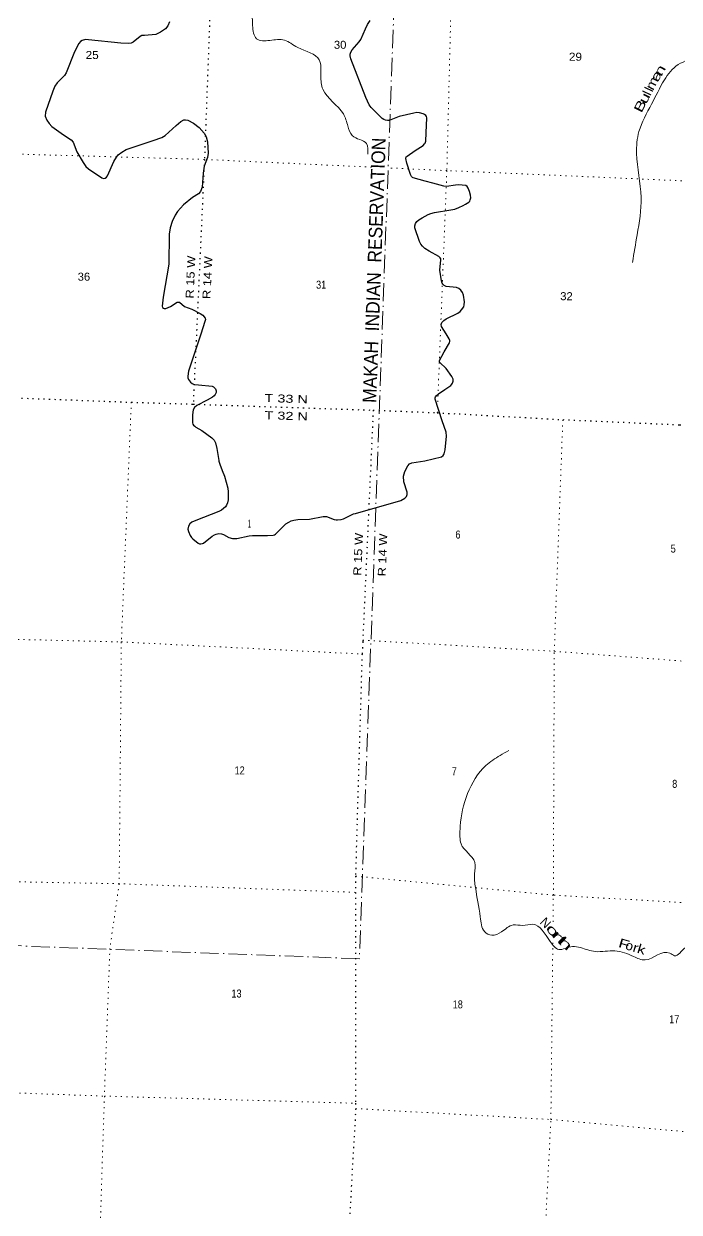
# Model space of a CAD drawing. Header units: feet. Extents: x -955330 to -733631, y 195788 to 387588.
# Drawn here: x -880118 to -865786, y 296286 to 322280 of the extents above; entities that cross this region are included whole.
import ezdxf
from ezdxf.enums import TextEntityAlignment as Align

# ---------------------------------------------------------------- set-up
doc = ezdxf.new("R2010")
doc.units = ezdxf.units.FT
doc.header["$LTSCALE"] = 80
doc.linetypes.add('DOT_DASHED', pattern=[7.7, 5, -1.2, 0.3, -1.2])
doc.linetypes.add('DOTTED', pattern=[1.5, 0.3, -1.2])
for name, color, linetype, lineweight in [('29', 7, 'Continuous', 25), ('39', 7, 'Continuous', 13), ('41', 7, 'Continuous', 13), ('44', 7, 'DOT_DASHED', 13), ('6', 7, 'DOTTED', 25), ('7', 7, 'DOTTED', 13)]:
    doc.layers.add(name, color=color, linetype=linetype, lineweight=lineweight)

msp = doc.modelspace()

# ---------------------------------------------------------------- linework, layer by layer
at = {"layer": '29'}
msp.add_line((-876299.9, 314379.53), (-875995.58, 314351.43), dxfattribs=at)
for points in [[(-871170.11, 318793.23), (-871344.18, 318834.22), (-871600.22, 318912.01), (-871617.66, 318920.45), (-871639.2, 318942.01), (-871658.59, 318980.82), (-871744.8, 319233.74), (-871762.01, 319332.22), (-871753.39, 319366.71), (-871738.08, 319384.7), (-871559.71, 319505.26), (-871381.75, 319614.64), (-871352.06, 319650.97), (-871340.81, 319670.69), (-871327.89, 319709.5), (-871317.2, 319891.63), (-871306.6, 320219.85), (-871313.89, 320254.93), (-871328.97, 320274.33), (-871352.67, 320295.89), (-871385, 320311.38), (-871464.7, 320334.7), (-871522.87, 320336.85), (-871587.49, 320326.76), (-871912.6, 320253.84), (-872130.42, 320166.54), (-872161.92, 320166.08), (-872210.13, 320175.17), (-872244.6, 320188.1), (-872279.08, 320207.5), (-872311.78, 320233.99), (-872519.3, 320446.81), (-872567.06, 320509.32), (-872638.4, 320669.14), (-872964.98, 321511.52), (-872979.27, 321576.48), (-872978.2, 321613.12), (-872969.58, 321656.24), (-872939.95, 321712.22), (-872783.35, 321885.98), (-872748.75, 321938.66), (-872646.01, 322169.3), (-872600.09, 322264.19), (-872546.23, 322350.43)], [(-876928.32, 322320.15), (-876971.41, 322233.91), (-877021.25, 322170.14), (-877126.53, 322095.94), (-877229.83, 322048.65), (-877475.54, 322026.95), (-877533.71, 322022.64), (-877571.85, 322002.55), (-877728.13, 321881.19), (-877766.39, 321858.79), (-877835.34, 321850.17), (-877992.84, 321854.46), (-878705.73, 321932.09), (-878771.86, 321933.01), (-878843.61, 321914.85), (-878878.08, 321893.29), (-878912.47, 321847.37), (-879006.99, 321667.33), (-879190.48, 321203.41), (-879227.21, 321149.12), (-879387.2, 320989.59), (-879440.39, 320914.53), (-879485.82, 320807.69), (-879642.91, 320345.39), (-879649.15, 320257.18), (-879617.06, 320172.92), (-879561.75, 320096.78), (-879502.88, 320034.94), (-879250.8, 319851.69), (-879078.55, 319744.67), (-879037.52, 319690.01), (-878955.46, 319482.18), (-878822.07, 319245.9), (-878757.44, 319159.67), (-878700.56, 319108.08), (-878407.72, 318907.99), (-878378.26, 318896.66), (-878335.17, 318905.28), (-878309.32, 318926.84), (-878289, 318954.1), (-878152.23, 319269.7), (-878093.87, 319362.32), (-878050.78, 319414.06), (-877973.22, 319474.42), (-877877.03, 319531.91), (-877285.09, 319724.22), (-877098.52, 319789.18), (-877028.66, 319835.91), (-876783.56, 320058.42)], [(-876783.56, 320058.42), (-876686.95, 320146.12), (-876618.09, 320181.54), (-876579.31, 320181.54), (-876530.87, 320172.74), (-876406.95, 320108.24), (-876282.44, 320014.58), (-876169.96, 319884.03), (-876126.87, 319806.42), (-876103.35, 319699.66), (-876088.1, 319452.86), (-876098.6, 319354.76), (-876175.58, 319161.99), (-876198.46, 319009.61), (-876215.21, 318706.94), (-876250.35, 318612.32), (-876297.08, 318560.34), (-876425.33, 318477.52), (-876628.86, 318318.89), (-876758.83, 318171.05), (-876809.84, 318094.68), (-876874.47, 317952.4), (-876917.56, 317814.42), (-876941.56, 317681.72), (-876948.87, 317020.75), (-877069.61, 316297.35), (-877094.22, 316106.99), (-877085.61, 316076.81), (-877064.03, 316061.28), (-877046.83, 316050.94), (-877008.05, 316055.25), (-876909.69, 316094.01), (-876762.44, 316188.91), (-876745.21, 316193.22), (-876714.14, 316193.79), (-876603.96, 316093.04), (-876445.53, 316036.92), (-876258.3, 315943.14), (-876200.04, 315903.06), (-876150.58, 315843.97), (-876146.27, 315813.79), (-876155.66, 315770.41), (-876248.46, 315493.55), (-876514.08, 314678.61), (-876527.61, 314572.03), (-876528.68, 314533.23), (-876515.95, 314501.27), (-876471.59, 314442.68), (-876438.2, 314412.5), (-876390.24, 314387.87), (-876299.9, 314379.53)], [(-870912.64, 314279.71), (-870782.69, 314368.72), (-870755.87, 314395.29), (-870739.71, 314421.16), (-870725.71, 314462.12), (-870731.1, 314507.39), (-870759.94, 314563.44), (-870884.78, 314741.33), (-871017.89, 314869.11), (-871029.49, 314886.82), (-871029.49, 314912.69), (-870928.81, 315107.81), (-870810.81, 315298.6), (-870800.04, 315330.94), (-870802.2, 315354.65), (-870817.28, 315391.3), (-870885.31, 315497.33), (-870986.59, 315662.27), (-870988.55, 315706.06), (-870975.62, 315742.71), (-870934.69, 315790.14), (-870884.75, 315825.92), (-870623.68, 315951.55), (-870577.05, 315988.47), (-870544.74, 316022.97), (-870498.42, 316091.96), (-870484.89, 316132.01), (-870482.26, 316197.59), (-870501.58, 316344.29), (-870526.42, 316404.55), (-870560.89, 316451.98), (-870608.29, 316490.79), (-870656.91, 316515.21), (-870883.32, 316535.49), (-870924.99, 316557.62), (-870953, 316583.49), (-870970.24, 316607.2), (-870986.66, 316654.13), (-871020.36, 316891.22), (-870999.32, 317113.83), (-871001.48, 317141.85), (-871016.29, 317163.23), (-871040.26, 317187.13), (-871255.48, 317302.91), (-871351.58, 317368.23), (-871396.82, 317413.5), (-871435.54, 317460.61), (-871461.45, 317514.82), (-871564.37, 317820.08), (-871564.87, 317861.91), (-871551.94, 317909.34), (-871523.93, 317954.62), (-871482.34, 317990.49), (-871404.36, 318036.54), (-871272.94, 318109.84), (-871220.64, 318130.21), (-871139.37, 318150.8), (-870780.7, 318207.05), (-870693.4, 318228.41), (-870602.91, 318260.75), (-870508.12, 318303.87), (-870457.1, 318336.48), (-870387.47, 318379.32), (-870365.92, 318398.72), (-870354.47, 318427.52), (-870345.46, 318469.88), (-870351.92, 318528.08), (-870370.51, 318609.54), (-870399.32, 318687.62), (-870423.02, 318719.96), (-870455.15, 318741.62), (-870610.46, 318756.6), (-870675.89, 318753.62), (-870877.61, 318724.27), (-870932.57, 318726.61), (-871091.36, 318774.68), (-871170.11, 318793.23)], [(-875995.58, 314351.43), (-875972.84, 314341.36), (-875952.38, 314326.26), (-875922.21, 314293.94), (-875912.51, 314250.82), (-875913.6, 314218.47), (-875933.35, 314167.75), (-875953.45, 314143.02), (-875991.16, 314114.99), (-876109.62, 314049.13), (-876336.02, 313934.33), (-876384.34, 313888.63), (-876414.5, 313834.74), (-876427.77, 313725.97), (-876431.73, 313552.32), (-876419.88, 313519.99), (-876405.59, 313501.4), (-876378.95, 313476.88), (-876355.25, 313455.32), (-876223.83, 313381.94), (-876007.31, 313226.8), (-875975, 313196.62), (-875956.68, 313175.06), (-875926.52, 313114.69), (-875895.15, 312993.07), (-875854.35, 312726.65), (-875852.19, 312715.87), (-875833.99, 312650.17), (-875778.7, 312507.24)], [(-874790.05, 311089.71), (-874664.24, 311091.89), (-874637.09, 311103.32), (-874615.55, 311118.41), (-874385.56, 311341.88), (-874323.62, 311379.27), (-874269.76, 311405.14), (-874211.59, 311424.54), (-874125.83, 311437.33), (-873867.95, 311446.15), (-873573.68, 311504.07), (-873544.8, 311506.46), (-873501.71, 311500), (-873333.66, 311439.63), (-873288.42, 311431.01), (-873257.13, 311430.13), (-873180.7, 311439.63), (-873128.99, 311454.72), (-872904.93, 311558.2), (-872866.71, 311569.24), (-871876.56, 311849.97), (-871786.77, 311903.14), (-871752.3, 311937.63), (-871735.07, 311980.75), (-871733.39, 312038.33), (-871805.78, 312264.72), (-871812.63, 312386.05), (-871787.8, 312487.84), (-871717.83, 312610.26), (-871683.36, 312653.37), (-871630.39, 312679.72), (-871350.9, 312722.04), (-870985.09, 312805.59), (-870946.54, 312838.78), (-870925, 312873.27), (-870901.78, 312959.82), (-870871.14, 313257.01), (-870878.45, 313348.06), (-870965.92, 313597.17), (-871123.78, 314072.6), (-871125.36, 314102.1), (-871117.82, 314123.65), (-871099.51, 314145.22), (-871048.29, 314186.79), (-870912.64, 314279.71)], [(-875778.7, 312507.24), (-875731.16, 312384.37), (-875654.27, 312123.55), (-875645.37, 312045.41), (-875647.52, 311864.32), (-875660.45, 311803.96), (-875685.09, 311747.68), (-875710, 311713.41), (-875750.94, 311676.76), (-875794.02, 311644.42), (-875852.13, 311610.58), (-876354.35, 311414.81)], [(-876354.35, 311414.81), (-876443.76, 311379.96), (-876488.83, 311340.46), (-876514.69, 311288.72), (-876527.61, 311228.36), (-876519.18, 311177.06), (-876480.21, 311086.07), (-876447.9, 311040.8), (-876421.83, 311014.28), (-876305.7, 310917.91), (-876275.54, 310904.98), (-876247.74, 310903.16), (-876213.06, 310909.29), (-876189.37, 310920.07), (-875996.75, 311073.51), (-875950.22, 311101.16), (-875913.6, 311116.25), (-875853.27, 311129.19), (-875793.4, 311122.61), (-875749.86, 311107.63), (-875633.86, 311046.29), (-875554.88, 311023.55), (-875511.79, 311019.24), (-875457.84, 311023.8), (-875189.95, 311076.61), (-875119.68, 311086.07), (-874927.96, 311087.31), (-874790.05, 311089.71)]]:
    msp.add_lwpolyline(points, dxfattribs=at)
at = {"layer": '39'}
for points in [[(-872696.31, 332306.59), (-872730.2, 332115.18), (-872706.03, 331883.44), (-872917.07, 331818.01), (-873273.71, 331842.03), (-873354.68, 331793.04), (-873405.91, 331455.41), (-873526.4, 331288.81), (-873607.04, 331523.07), (-873708.28, 331610.55), (-873996.01, 331455.46), (-874241.04, 331444.15), (-874369.65, 331506.55), (-874641.04, 331401.32), (-875459.24, 331085.81), (-875844.69, 330868.32), (-876149.1, 330517.71), (-876452.75, 329954.63), (-876669.95, 329840.91), (-876777.72, 329687.9), (-876669.05, 329401.8), (-876482.19, 329193.14), (-876284.99, 328990.1), (-876339.42, 328717.35), (-876154.66, 328690.89), (-876180.79, 328372.37), (-876144.63, 327953.95), (-876026.68, 327786.81), (-876097.65, 327413.64), (-875968.76, 327219.71), (-875802.48, 327232.52), (-875768.03, 327050.9), (-875924.39, 326896.02), (-875841.68, 326754.74), (-875727.64, 326498.75), (-875787.05, 326112.92), (-876086.37, 325923.96), (-876135.89, 325808.82), (-876059.23, 325667.81), (-875844.88, 325716.91), (-875834.92, 325483.78), (-875874.5, 325273.1), (-875741.48, 325081.01), (-875568.53, 324785.97), (-875640.23, 324534.23), (-875669.51, 324236.09), (-875632.02, 323985.54), (-875785.86, 323796.15), (-875688.58, 323664.33), (-875578.71, 323497.56), (-875587.71, 323062.94), (-875576.99, 322939.04), (-875370.48, 322763.9), (-875125.65, 322402.93), (-875093.56, 322075.74), (-875026.19, 321953.35), (-874738.83, 321916.24), (-874419.26, 321922.2), (-874127.24, 321761.45), (-873656.2, 321489.51), (-873623.06, 321140.02), (-873577.36, 320846.62), (-873130.23, 320306.65), (-873030.57, 320045.23), (-872934.75, 319834.57), (-872627.21, 319658.97), (-872592.96, 319426.78)], [(-865478.4, 328779.3), (-865545.3, 328726.86), (-865501.27, 328579.21), (-865471.85, 328329.03), (-865274.16, 328045.03), (-865125.05, 327621.56), (-864907.58, 327419.63), (-864586.86, 327130.13), (-864189.88, 326460.88), (-864039.67, 326108.18), (-863438.07, 325174.85), (-863424.07, 324941.54), (-863685.23, 324471.65), (-864160.11, 323966.8), (-864455.3, 323642.09), (-864710.38, 323356.05), (-865160.84, 323268.93), (-865472.84, 323297.03), (-865653.48, 323003.63), (-865664.09, 322532.66), (-865514.67, 322345.91), (-865363.88, 322098.4), (-865406.76, 321628.88), (-865809.5, 321385.86), (-866109.16, 321051.23), (-866391.22, 320519.55), (-866666.12, 319920.78), (-866719.35, 319445.65), (-866618.24, 318482.07), (-866706.82, 317662.53), (-866808, 317062.07)], [(-869514.68, 306384.43), (-869701.36, 306275.41), (-870014.2, 306054.68), (-870413.03, 305441.21), (-870575.74, 304728.17), (-870579.9, 304495.68), (-870556.22, 304344.89), (-870256.96, 303934.95), (-870263.67, 303690.43), (-870242.62, 303388.01), (-870135.54, 302743.85), (-870038.55, 302421.85), (-869884.34, 302344.15), (-869672.95, 302417.66), (-869417.76, 302568.13), (-869210.01, 302558.85), (-868986.64, 302583.27), (-868607.03, 302208.18), (-868418.67, 302033.86), (-868118.8, 302097.35), (-867944.04, 302073.35), (-867618.38, 301987.99), (-867191.39, 302001.29), (-866782.44, 301879.83), (-866533.16, 301803.95), (-865989.1, 301951.63), (-865886.44, 301896.46), (-865656.59, 302068.3), (-865235.04, 302049.47), (-864994.7, 302000.29), (-864745.98, 301865.75), (-864680, 302079.3), (-864600.76, 302180.98), (-864293.52, 302090.37), (-864275.27, 301953.99), (-864157.97, 301726.18), (-864074.41, 301696.14), (-863967.64, 301780.4), (-863554.66, 301658.76), (-862906, 301611.58), (-862593.61, 301638.09), (-862425.14, 301654.85), (-862074.02, 301780.8), (-861946.2, 301700.22), (-861919.82, 301518.97), (-861551.97, 301611.8), (-861452.74, 301708.53), (-861324.16, 301737.18), (-861128.93, 301764.88), (-861001.13, 301821.9), (-860937.46, 301661.23), (-860408.3, 301516.2), (-860347.23, 301572.15), (-860217.61, 301578.5), (-860147.96, 301462.08), (-859874.25, 301482.22), (-859217.58, 301479.2), (-859105.73, 301403.38), (-859029.53, 301388.3)]]:
    msp.add_spline(points, degree=3, dxfattribs=at)
at = {"layer": '44'}
msp.add_lwpolyline([(-869199.01, 330930.23), (-870550.02, 330974.82), (-870637.05, 328407.49), (-871817.17, 328305.38), (-872779.3, 301829.8), (-889695.73, 302469.59)], dxfattribs=at)
at = {"layer": '6'}
for points in [[(-875559.5, 335864.28), (-875597.12, 335211.48), (-875779.15, 329969.05), (-875969.12, 324637.95), (-876166.89, 319313.27), (-876412.38, 313960.37)], [(-889217.38, 314454.94), (-888451.62, 314405.08), (-887066.57, 314375.58), (-883139.39, 314204.2), (-881725.06, 314151.14), (-877766.55, 314002.65), (-876412.38, 313960.37), (-872477.36, 313829.11), (-871075.32, 313772.55), (-868329.47, 313621.57), (-865777.93, 313509.62), (-863042.23, 313403.6), (-860467.89, 313304.8), (-858571.17, 313226.11)], [(-872477.36, 313829.11), (-872706.21, 308762.78), (-872722.06, 308494.38), (-872864.94, 303636.66), (-872867.2, 303281.88), (-872865.11, 298669.38), (-872860.17, 298551.8), (-873151.71, 293346.64), (-873172.19, 292558.65)]]:
    msp.add_lwpolyline(points, dxfattribs=at)
at = {"layer": '7'}
for points in [[(-870489.53, 332210.33), (-870600.62, 329668.94), (-870733.55, 324393.97), (-870866.69, 319068.42), (-871075.32, 313772.55)], [(-872513.01, 319144.47), (-876166.89, 319313.27), (-881537.82, 319466.18), (-886850.65, 319699.45), (-889004.46, 319789.64)], [(-858366.01, 318550.26), (-860334.75, 318630.34), (-865610.42, 318840.23), (-870866.69, 319068.42), (-872152.87, 319127.84)], [(-877766.55, 314002.65), (-877984.97, 308759.82), (-878031.62, 303470.88), (-878235.23, 302057.57), (-878355.13, 298825.58), (-878524.33, 293461.18), (-878566.03, 292770.48)], [(-868544.7, 302635.23), (-868538.25, 303220.83), (-868517.89, 308555.46), (-868331.31, 313625.7)], [(-889391.63, 309123.62), (-887339.47, 309037.64), (-883243.84, 308887.49), (-877984.97, 308759.82), (-872722.06, 308494.38)], [(-872704.61, 308799.13), (-868517.89, 308555.46), (-863226.81, 308149.15), (-858775.13, 307962.8)], [(-872867.2, 303281.88), (-878031.62, 303470.88), (-883418.98, 303571.92), (-887205.21, 303801.72)], [(-858976.83, 302699), (-863349.55, 302922.28), (-868538.25, 303220.83), (-872864.94, 303636.66)], [(-868897.99, 292391.71), (-868861.31, 292978.96), (-868592.32, 298314.63), (-868549.32, 302216.57)], [(-889819.92, 299358.17), (-889015.79, 299277.51), (-883570.9, 299014.05), (-878355.13, 298825.58), (-872865.11, 298669.38)], [(-872860.17, 298551.8), (-868592.32, 298314.63), (-863566.2, 297857.43), (-859178.86, 297455.96)]]:
    msp.add_lwpolyline(points, dxfattribs=at)

# ---------------------------------------------------------------- texts
at = {"layer": '41'}
for s, rotation, width, p in [('n', 61.063, 1.55, (-866122.49, 321212.39)), ('m', 63.046, 1.25, (-866292.82, 320932.89)), ('a', 61.063, 1.55, (-866200.59, 321091.34)), ('l', 64.097, 1.1, (-866402.63, 320721.44)), ('l', 64.546, 1.1, (-866357.89, 320802.1)), ('B', 63.597, 1.5, (-866552.46, 320437.49)), ('u', 63.597, 1.5, (-866459.8, 320608.63)), ('o', 311.193, 1.85, (-868629.36, 302383.27)), ('r', 312.966, 2.15, (-868525.42, 302271.82)), ('t', 314.804, 2, (-868423.79, 302168.59)), ('h', 316.971, 2.05, (-868340.76, 302089.91)), ('F', 343.604, 1.45, (-867019.53, 302057.49)), ('o', 343.313, 1.1, (-866900.43, 302019.6)), ('r', 343.313, 1.25, (-866765.34, 301977.88)), ('k', 343.061, 1.3, (-866639.49, 301940.83))]:
    msp.add_text(s, height=200, rotation=rotation, dxfattribs=dict(at, width=width)).set_placement(p, align=Align.CENTER)
msp.add_text('N', height=200, rotation=315.252, dxfattribs=at).set_placement((-868778.98, 302546.1), align=Align.CENTER)
at = {"layer": '44', "width": 0.95}
msp.add_text('MAKAH  INDIAN  RESERVATION', height=300, rotation=87.919, dxfattribs=at).set_placement((-872411.29, 313983.03))
at = {"layer": '6'}
for s, rotation, width, p in [('R 15 W', 87.374, 1.2, (-876406.71, 316266.82)), ('R 14 W', 87.374, 1.2, (-876037.12, 316255.13)), ('T 33 N', 358.089, 1.35, (-874855.95, 314008.51)), ('T 32 N', 358.089, 1.35, (-874855.83, 313633.71)), ('R 15 W', 87.414, 1.2, (-872741.19, 310204.37)), ('R 14 W', 87.919, 1.2, (-872203.33, 310191.2))]:
    msp.add_text(s, height=175, rotation=rotation, dxfattribs=dict(at, width=width)).set_placement(p)
at = {"layer": '7'}
for s, width, p in [('30', 1.05, (-873336.66, 321733.23)), ('25', 1.1, (-878765.37, 321509.47)), ('29', 1.1, (-868197.74, 321471.92)), ('36', 1.05, (-878939.69, 316660.73)), ('31', 0.85, (-873726.13, 316485.43)), ('32', 1.05, (-868387.64, 316233.89)), ('1', 0.4, (-875219.54, 311258.49)), ('6', 0.85, (-870679.37, 311020.34)), ('5', 0.85, (-865972.03, 310712.94)), ('12', 0.85, (-875507.83, 305862.04)), ('7', 0.85, (-870759.46, 305844.17)), ('8', 0.85, (-865939.59, 305568.17)), ('13', 0.85, (-875576.84, 300981.57)), ('18', 0.85, (-870738.48, 300744.12)), ('17', 0.85, (-866004.69, 300420.18))]:
    msp.add_text(s, height=175, dxfattribs=dict(at, width=width)).set_placement(p)

doc.saveas('drawing.dxf')
